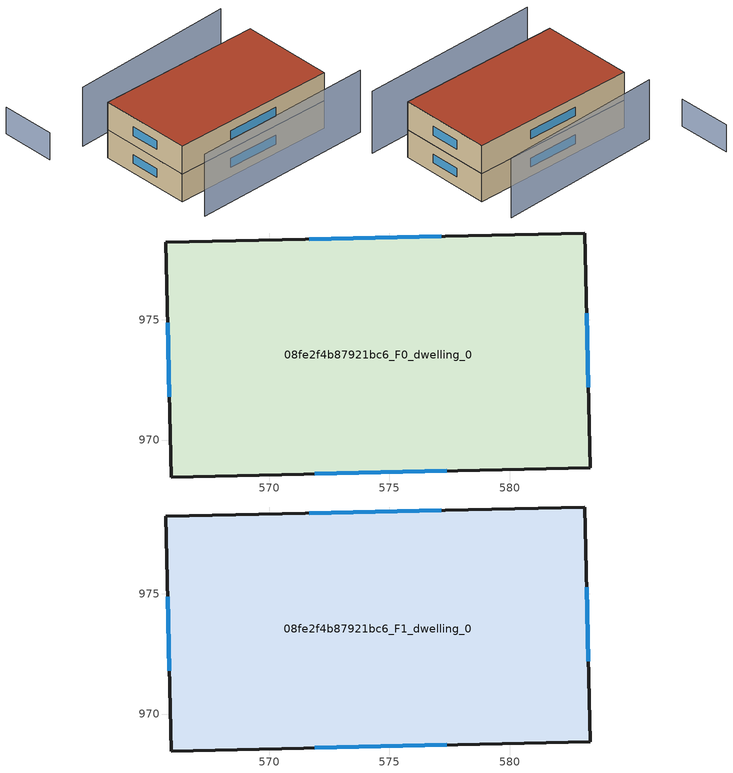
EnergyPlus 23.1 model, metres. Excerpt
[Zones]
08fe2f4b87921bc6_F0_dwelling_0
 floor ground (EU_floor_Construction): 583.13,978.62 583.35,968.86 565.92,968.46 565.7,978.22 z0
 wall outside (EU_wall_Construction): 565.7,978.22 565.92,968.46 583.35,968.86 583.13,978.62 565.7,978.22 z0:3
 window (EU_Window_Construction): 565.78,974.88 565.85,971.8 / 577.17,978.48 571.67,978.36 / 583.28,972.2 583.21,975.28 / 571.89,968.6 577.39,968.72 z1.03:1.97
08fe2f4b87921bc6_F1_dwelling_0
 floor to 08fe2f4b87921bc6_F0_dwelling_0 (EU_floor_Construction): 583.13,978.62 583.35,968.86 565.92,968.46 565.7,978.22 z3
 wall outside (EU_wall_Construction): 565.7,978.22 565.92,968.46 583.35,968.86 583.13,978.62 565.7,978.22 z3:6
 window (EU_Window_Construction): 565.78,974.88 565.85,971.8 / 577.17,978.48 571.67,978.36 / 583.28,972.2 583.21,975.28 / 571.89,968.6 577.39,968.72 z4.03:4.97
 roof outside (EU_roof_Construction): 583.35,968.86 583.13,978.62 565.7,978.22 565.92,968.46 z6
shading: 565.9,965.37 585.31,966.23 z0:6.7; 561.45,987.18 561.63,981.45 z0:2.9; 582.91,982.32 565.23,981.11 z0:6.4
[Building]
EU S2 Campaign: North Axis=0; Terrain=City; Solar Distribution=FullExterior
[Site:Location]
Cape.Town.Intl.AP: Latitude=-33.965; Longitude=18.602; Time Zone=2; Elevation=46
[SizingPeriod:WeatherFileDays]
AnnualSizingPeriod: Begin Month=1; Begin Day of Month=1; End Month=12; End Day of Month=31; Day of Week for Start Day=Monday; Use Weather File Daylight Saving Period=No; Use Weather File Rain and Snow Indicators=No
[MATERIAL]
EU_InternalMass_Material: Roughness=MediumRough; Thickness=0.1; Conductivity=1; Density=1800; Specific Heat=900; Thermal Absorptance=0.9; Solar Absorptance=0.7; Visible Absorptance=0.7
[MATERIAL:NOMASS] Roughness=MediumRough; Thermal Absorptance=0.9; Solar Absorptance=0.7; Visible Absorptance=0.7
Name | Thermal Resistance
EU_wall_NoMass | 0.493876
EU_roof_NoMass | 0.449382
EU_floor_NoMass | 1.25
[WINDOWMATERIAL:SIMPLEGLAZINGSYSTEM]
EU_Window_SimpleGlazing: UFactor=4.4; Solar Heat Gain Coefficient=0.85; Visible Transmittance=0.85
[CONSTRUCTION]
EU_wall_Construction: EU_wall_NoMass
EU_roof_Construction: EU_roof_NoMass
EU_floor_Construction: EU_floor_NoMass
EU_Window_Construction: EU_Window_SimpleGlazing
EU_InternalMass_Construction: EU_InternalMass_Material
[ZONE] Type=1; Multiplier=1; Ceiling Height=autocalculate; Floor Area=autocalculate; Part of Total Floor Area=Yes
Name | Volume
08fe2f4b87921bc6_F0_dwelling_0 | 510.505
08fe2f4b87921bc6_F1_dwelling_0 | 510.506
[INTERNALMASS] Construction=EU_InternalMass_Construction; Surface Area=170.169
Name | Zone or ZoneList
08fe2f4b87921bc6_F0_dwelling_0_EU_InternalMass | 08fe2f4b87921bc6_F0_dwelling_0
08fe2f4b87921bc6_F1_dwelling_0_EU_InternalMass | 08fe2f4b87921bc6_F1_dwelling_0
[OTHEREQUIPMENT] Fuel Type=Electricity; Design Level Calculation Method=Watts/Area; Power per Zone Floor Area=1; Fraction Latent=0; Fraction Radiant=0; Fraction Lost=0; Carbon Dioxide Generation Rate=0; EndUse Subcategory=EU_Step8_InternalGains
Name | Zone or ZoneList or Space or SpaceList | Schedule
EU_Step8_InternalGain_08fe2f4b87921bc6_F0_dwelling_0_f000 | 08fe2f4b87921bc6_F0_dwelling_0 | EU_Step8_GainSchedule_08fe2f4b87921bc6_F0_dwelling_0_f000
EU_Step8_InternalGain_08fe2f4b87921bc6_F1_dwelling_0_f000 | 08fe2f4b87921bc6_F1_dwelling_0 | EU_Step8_GainSchedule_08fe2f4b87921bc6_F1_dwelling_0_f000
[ZONEVENTILATION:DESIGNFLOWRATE] Schedule=EU_AlwaysOn; Design Flow Rate Calculation Method=AirChanges/Hour; Air Changes per Hour=0.64; Ventilation Type=Natural; Fan Pressure Rise=0; Fan Total Efficiency=1; Constant Term Coefficient=1; Temperature Term Coefficient=0; Velocity Term Coefficient=0; Velocity Squared Term Coefficient=0; Minimum Indoor Temperature=-100; Maximum Indoor Temperature=100; Delta Temperature=-100; Minimum Outdoor Temperature=-100; Maximum Outdoor Temperature=100; Maximum Wind Speed=40
Name | Zone or ZoneList or Space or SpaceList
EU_ConstantAir_08fe2f4b87921bc6_F0_dwelling_0 | 08fe2f4b87921bc6_F0_dwelling_0
EU_ConstantAir_08fe2f4b87921bc6_F1_dwelling_0 | 08fe2f4b87921bc6_F1_dwelling_0
[HVACTEMPLATE:THERMOSTAT] Constant Heating Setpoint=20; Constant Cooling Setpoint=50
EU_HeatOnly_08fe2f4b87921bc6_F0_dwelling_0; EU_HeatOnly_08fe2f4b87921bc6_F1_dwelling_0
[HVACTEMPLATE:ZONE:IDEALLOADSAIRSYSTEM] System Availability Schedule=EU_AlwaysOn; Maximum Heating Supply Air Temperature=50; Minimum Cooling Supply Air Temperature=13; Maximum Heating Supply Air Humidity Ratio=0.0156; Minimum Cooling Supply Air Humidity Ratio=0.0077; Heating Limit=NoLimit; Cooling Limit=NoLimit; Heating Availability Schedule=EU_AlwaysOn; Cooling Availability Schedule=EU_CoolingOff; Dehumidification Control Type=ConstantSensibleHeatRatio; Cooling Sensible Heat Ratio=0.7; Dehumidification Setpoint=60; Humidification Control Type=None; Humidification Setpoint=30; Outdoor Air Method=None; Outdoor Air Flow Rate per Person=0.00944; Outdoor Air Flow Rate per Zone Floor Area=0; Outdoor Air Flow Rate per Zone=0; Demand Controlled Ventilation Type=None; Outdoor Air Economizer Type=NoEconomizer; Heat Recovery Type=None; Sensible Heat Recovery Effectiveness=0.7; Latent Heat Recovery Effectiveness=0.65
Name | Template Thermostat
08fe2f4b87921bc6_F0_dwelling_0 | EU_HeatOnly_08fe2f4b87921bc6_F0_dwelling_0
08fe2f4b87921bc6_F1_dwelling_0 | EU_HeatOnly_08fe2f4b87921bc6_F1_dwelling_0
[SIZING:ZONE] Zone Cooling Design Supply Air Temperature Input Method=SupplyAirTemperature; Zone Cooling Design Supply Air Temperature=13; Zone Heating Design Supply Air Temperature Input Method=SupplyAirTemperature; Zone Heating Design Supply Air Temperature=50; Zone Cooling Design Supply Air Humidity Ratio=0.008; Zone Heating Design Supply Air Humidity Ratio=0.008; Cooling Design Air Flow Method=DesignDay; Cooling Design Air Flow Rate=0; Cooling Minimum Air Flow per Zone Floor Area=0.000762; Cooling Minimum Air Flow=0; Cooling Minimum Air Flow Fraction=0.2; Heating Design Air Flow Method=DesignDay; Heating Design Air Flow Rate=0; Heating Maximum Air Flow per Zone Floor Area=0.002032; Heating Maximum Air Flow=0.141576; Heating Maximum Air Flow Fraction=0.3; Account for Dedicated Outdoor Air System=No; Dedicated Outdoor Air System Control Strategy=NeutralSupplyAir; Dedicated Outdoor Air Low Setpoint Temperature for Design=autosize; Dedicated Outdoor Air High Setpoint Temperature for Design=autosize; Zone Load Sizing Method=Sensible Load Only No Latent Load; Zone Latent Cooling Design Supply Air Humidity Ratio Input Method=HumidityRatioDifference; Zone Cooling Design Supply Air Humidity Ratio Difference=0.005; Zone Latent Heating Design Supply Air Humidity Ratio Input Method=HumidityRatioDifference; Zone Humidification Design Supply Air Humidity Ratio Difference=0.005
08fe2f4b87921bc6_F0_dwelling_0; 08fe2f4b87921bc6_F1_dwelling_0
[SCHEDULE:CONSTANT]
Name | Hourly Value
EU_AlwaysOn | 1
EU_CoolingOff | 0
[SCHEDULE:FILE] Column Number=1; Rows to Skip at Top=0; Number of Hours of Data=8760; Column Separator=Comma; Interpolate to Timestep=No; Minutes per Item=60; Adjust Schedule for Daylight Savings=Yes
Name | File
EU_Step8_GainSchedule_08fe2f4b87921bc6_F0_dwelling_0_f000 | ../../schedules/08fe2f4b87921bc6/08fe2f4b87921bc6_F0_dwelling_0_f000_gain.csv
EU_Step8_GainSchedule_08fe2f4b87921bc6_F1_dwelling_0_f000 | ../../schedules/08fe2f4b87921bc6/08fe2f4b87921bc6_F1_dwelling_0_f000_gain.csv
